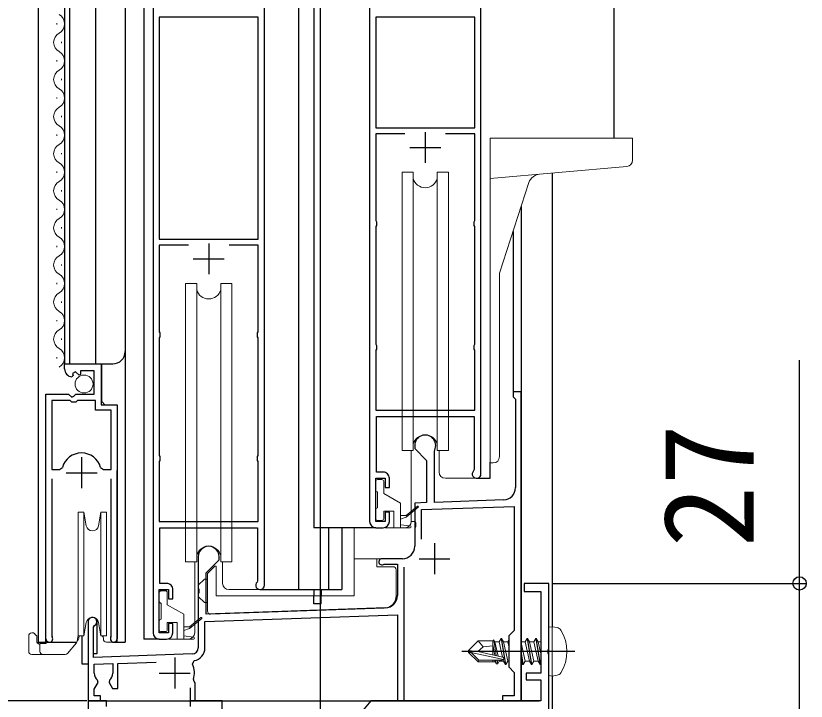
# Model space of a CAD drawing. Units: millimetres, scale not verified. Extents: x -875 to 875, y -1304 to 1297.
# Drawn here: x -648.7 to -520.9, y 311.2 to 422.1 of the extents above; entities that cross this region are included whole.
import ezdxf
from ezdxf.enums import TextEntityAlignment as Align

# ---------------------------------------------------------------- set-up
doc = ezdxf.new("R2010")
doc.units = ezdxf.units.MM
doc.header["$LTSCALE"] = 8
for name, color, linetype in [('0-3_YKK_11', 7, 'Continuous'), ('0-4_YKK_12', 2, 'Continuous'), ('0-7_YKK_D', 6, 'Continuous')]:
    doc.layers.add(name, color=color, linetype=linetype)
doc.layers.add('0-5_YKK_13', color=4, linetype='Continuous', lineweight=18)
doc.styles.add('ＭＳ ゴシック', font='')
doc.styles.get('ＭＳ ゴシック').set_extended_font_data('MS Gothic')

msp = doc.modelspace()

# ---------------------------------------------------------------- linework, layer by layer
at = {"layer": '0-3_YKK_11'}
for p, q in [((-626.502, 430.5), (-626.502, 322.3)), ((-608.502, 330), (-608.502, 430.5)), ((-591.502, 430.5), (-591.502, 340.3)), ((-573.502, 348), (-573.502, 430.5)), ((-582.502, 403.3), (-582.502, 398.3)), ((-585.002, 400.8), (-580.002, 400.8)), ((-617.502, 385.3), (-617.502, 380.3)), ((-620.002, 382.8), (-615.002, 382.8)), ((-638.051, 350.699), (-638.051, 345.699)), ((-640.551, 348.199), (-635.551, 348.199)), ((-590.502, 339.3), (-589.302, 339.3)), ((-581.002, 336.8), (-581.002, 331.8)), ((-586.202, 334.3), (-589.502, 334.3)), ((-583.502, 334.3), (-578.502, 334.3)), ((-625.502, 321.3), (-624.302, 321.3)), ((-623.002, 318.3), (-623.002, 313.3)), ((-620.145, 317.242), (-619.854, 317.816)), ((-625.502, 315.8), (-620.502, 315.8))]:
    msp.add_line(p, q, dxfattribs=at)
for points in [[(-625.502, 421.9), (-625.502, 386), (-609.502, 386), (-609.502, 421.9)], [(-590.502, 421.9), (-590.502, 404), (-574.502, 404), (-574.502, 421.9)]]:
    msp.add_lwpolyline(points, close=True, dxfattribs=at)
for points in [[(-585.788, 403), (-590.502, 403), (-590.502, 388.973), (-590.402, 388.8), (-590.402, 388.2), (-590.502, 388.026), (-590.502, 368.973), (-590.402, 368.8), (-590.402, 368.2), (-590.502, 368.026), (-590.502, 358.3), (-574.502, 358.3), (-574.502, 368.026), (-574.602, 368.2), (-574.602, 368.8), (-574.502, 368.973), (-574.502, 388.026), (-574.602, 388.2), (-574.602, 388.8), (-574.502, 388.973), (-574.502, 403), (-579.215, 403)], [(-620.788, 385), (-625.502, 385), (-625.502, 370.973), (-625.402, 370.8), (-625.402, 370.2), (-625.502, 370.027), (-625.502, 350.973), (-625.402, 350.8), (-625.402, 350.2), (-625.502, 350.027), (-625.502, 340.3), (-609.502, 340.3), (-609.502, 350.027), (-609.602, 350.2), (-609.602, 350.8), (-609.502, 350.973), (-609.502, 370.027), (-609.602, 370.2), (-609.602, 370.8), (-609.502, 370.973), (-609.502, 385), (-614.215, 385)], [(-640.801, 364.994), (-640.801, 365.799), (-634.901, 365.799), (-634.901, 359.199), (-632.301, 359.199), (-632.301, 321.349)], [(-643.801, 321.349), (-643.801, 360.899), (-640.169, 360.899), (-639.629, 360.446), (-639.301, 360.599), (-639.001, 360.899), (-636.001, 360.899), (-636.001, 364.699), (-638.201, 364.699), (-638.201, 364.065), (-638.447, 363.963), (-639.024, 364.54), (-639.493, 364.27), (-639.407, 363.951), (-639.619, 363.7)], [(-583.102, 337.473), (-583.102, 342.238), (-568.102, 342.762), (-568.102, 322.7), (-569.002, 321.8), (-569.002, 316.8), (-568.102, 315.9), (-568.102, 312.1), (-570.002, 312.1), (-570.002, 311.3), (-567.002, 311.3), (-567.002, 361.3), (-568.302, 361.3), (-568.302, 360.5), (-568.102, 360.3), (-567.902, 360.1), (-567.902, 345.801)], [(-642.851, 359.899), (-642.851, 348.699), (-641.613, 348.699), (-641.131, 349.064)], [(-634.97, 349.064), (-634.488, 348.699), (-633.251, 348.699), (-633.251, 358.299), (-635.801, 358.299), (-635.801, 359.899), (-638.701, 359.899), (-639.001, 359.599), (-639.601, 359.599), (-639.901, 359.899), (-642.851, 359.899)], [(-589.302, 348.3), (-590.402, 348.3), (-590.402, 357.3), (-574.602, 357.3), (-574.602, 348.714), (-574.692, 348.5)], [(-584.202, 352.6), (-584.202, 352.1), (-582.302, 350.2), (-582.302, 343.366), (-584.202, 343.3), (-584.202, 340.258), (-584.082, 340.075), (-584.082, 339.525), (-584.202, 339.342), (-584.202, 336.3)], [(-569.832, 343.802), (-581.002, 343.412), (-581.002, 351.728), (-580.972, 351.859)], [(-642.851, 347.199), (-642.851, 321.831), (-642.798, 321.661)], [(-633.303, 321.661), (-633.251, 321.831), (-633.251, 347.199)], [(-588.302, 340.3), (-588.302, 341.8), (-589.002, 341.8), (-589.002, 340.3), (-590.502, 340.3), (-590.502, 347.3), (-589.002, 347.3), (-589.002, 345.8), (-588.302, 345.8), (-588.302, 347.3)], [(-624.302, 330.3), (-625.402, 330.3), (-625.402, 339.3), (-609.602, 339.3), (-609.602, 330.714), (-609.692, 330.5)], [(-619.202, 334.6), (-619.202, 329.558), (-619.082, 329.375), (-619.082, 328.825), (-619.202, 328.642), (-619.202, 319.887)], [(-588.932, 326.357), (-617.902, 325.345), (-617.902, 332), (-615.802, 334.1), (-615.802, 334.6)], [(-618.102, 319.887), (-618.102, 324.138), (-587.002, 325.224), (-587.002, 311.3), (-585.902, 311.3), (-585.902, 332.953)], [(-589.26, 333.363), (-589.115, 333.4), (-587.002, 333.4), (-587.002, 328.356)], [(-562.502, 310), (-562.502, 318.842), (-562.622, 319.025), (-562.622, 319.575), (-562.502, 319.758), (-562.502, 330.3), (-566.502, 330.3), (-566.502, 329), (-563.802, 329), (-563.802, 315.8), (-566.202, 315.8), (-566.202, 314.7), (-563.802, 314.7), (-563.802, 311.3)], [(-623.302, 322.3), (-623.302, 323.8), (-624.002, 323.8), (-624.002, 322.3), (-625.502, 322.3), (-625.502, 329.3), (-624.002, 329.3), (-624.002, 327.8), (-623.302, 327.8), (-623.302, 329.3)], [(-637.002, 324.1), (-637.002, 311.3), (-635.002, 311.3), (-635.002, 312.1), (-636.002, 312.1), (-636.002, 313.202), (-635.389, 314.263), (-635.458, 314.644)], [(-620.167, 318.888), (-636.102, 318.331), (-636.102, 323.234), (-635.952, 323.494)], [(-636.002, 315.8), (-636.002, 317.234), (-633.002, 317.339), (-633.002, 315.8)], [(-633.546, 314.644), (-633.615, 314.263), (-633.059, 313.3), (-632.202, 313.3), (-632.202, 317.367), (-626.018, 317.583)], [(-620.502, 313.4), (-620.502, 311.3), (-619.702, 311.3), (-619.702, 314.2), (-619.84, 314.452), (-619.963, 314.799)], [(-634.002, 310.4), (-634.002, 311.3), (-637.002, 311.3), (-637.002, 303.3)], [(-615.302, 308.1), (-615.302, 311.3), (-620.502, 311.3), (-620.502, 310.4)], [(-563.802, 311.3), (-591.317, 311.3), (-594.002, 308.1)]]:
    msp.add_lwpolyline(points, dxfattribs=at)
for centre, radius, start, end in [((-639.501, 364.994), 1.3, 179.99998, 264.7841), ((-582.502, 352.6), 1.7, 334.15808, 179.99998), ((-638.051, 348.199), 3.2, 90.00001, 164.31939), ((-638.051, 348.199), 3.2, 15.6806, 89.99999), ((-589.302, 347.3), 1, 359.99872, 89.99962), ((-574.202, 348), 0.7, 134.42995, 359.99999), ((-569.902, 345.801), 2, 272.00001, 0.00003), ((-590.502, 340.3), 1, 180.00004, 270.00002), ((-589.302, 340.3), 1, 270.00004, 359.99916), ((-617.502, 334.6), 1.7, 359.99999, 180.00001), ((-586.202, 336.3), 2, 270.00001, 359.99999), ((-589.502, 333.8), 0.5, 89.99998, 298.95499), ((-624.302, 329.3), 1, 359.99866, 89.99956), ((-609.202, 330), 0.7, 134.42995, 359.99999), ((-589.002, 328.356), 2, 271.99998, 360), ((-636.302, 324.1), 0.7, 300, 179.99999), ((-625.502, 322.3), 1, 180.00001, 269.99999), ((-624.302, 322.3), 1, 269.99998, 359.9991), ((-643.251, 321.349), 0.55, 180, 34.56043), ((-632.851, 321.349), 0.55, 145.43932, 359.99998), ((-620.202, 319.887), 1, 271.99998, 360), ((-620.202, 319.887), 2.1, 279.53204, 0.00001), ((-623.002, 315.8), 3.2, 341.76572, 26.77568), ((-634.502, 315.8), 1.5, 180.00002, 230.40593), ((-634.502, 315.8), 1.5, 309.59409, 360)]:
    msp.add_arc(centre, radius, start, end, dxfattribs=at)
at = {"layer": '0-4_YKK_12'}
for p, q in [((-645.001, 320.543), (-645.001, 517.868)), ((-640.801, 517.868), (-640.801, 365.799)), ((-640.001, 517.868), (-640.001, 365.799)), ((-635.801, 517.868), (-635.801, 365.799)), ((-631.001, 517.868), (-631.001, 320.799)), ((-628.002, 517.868), (-628.002, 321.3)), ((-603.002, 517.868), (-603.002, 329.3)), ((-600.502, 517.868), (-600.501, 339.3)), ((-599.502, 517.868), (-599.502, 156.3)), ((-552.002, 517.868), (-552.002, 402.3)), ((-562.002, 396.674), (-562.002, 323.3)), ((-567.002, 391.235), (-567.002, 311.3)), ((-568.302, 387.234), (-568.302, 361.3)), ((-640.8, 365.799), (-633, 365.799)), ((-634.8, 359.699), (-634.8, 365.799)), ((-567.002, 361.3), (-568.302, 361.3)), ((-634.3, 359.199), (-634.8, 359.699)), ((-643.8, 320.797), (-643.8, 350.399)), ((-572.002, 347.3), (-572.002, 349.934)), ((-632.3, 320.797), (-632.3, 348.58)), ((-574.202, 347.3), (-572.002, 347.3)), ((-590.502, 339.3), (-600.501, 339.3)), ((-598.113, 339.3), (-598.112, 329.3)), ((-596.002, 339.3), (-596.002, 329.3)), ((-609.202, 329.3), (-596.002, 329.3)), ((-600.502, 329.3), (-600.502, 328.3)), ((-599.302, 329.3), (-599.302, 328.3)), ((-600.502, 327), (-600.502, 328.3)), ((-599.302, 327), (-599.302, 328.3)), ((-599.302, 327), (-600.502, 327)), ((-635.602, 324.517), (-635.602, 318.9)), ((-645, 320.797), (-638.799, 320.797)), ((-638.002, 321.801), (-638.002, 317.3)), ((-632.85, 320.799), (-631, 320.799)), ((-625.502, 321.3), (-628.002, 321.3)), ((-635.602, 318.9), (-636.102, 318.9)), ((-558.302, 319.3), (-576.612, 319.3)), ((-638.002, 317.3), (-637.002, 317.3)), ((-562.002, 315.3), (-562.002, 303.3)), ((-637.002, 311.585), (-637.002, 303.3)), ((-637.002, 311.3), (-567.002, 311.3)), ((-567.002, 311.3), (-564.098, 311.3))]:
    msp.add_line(p, q, dxfattribs=at)
msp.add_arc((-633, 367.799), 2, 270, 0, dxfattribs=at)
at = {"layer": '0-5_YKK_13'}
for p, q in [((-642.061, 420.699), (-642.061, 420.899)), ((-641.301, 417.699), (-641.301, 417.899)), ((-642.061, 414.699), (-642.061, 414.899)), ((-641.301, 411.699), (-641.301, 411.899)), ((-642.061, 408.699), (-642.061, 408.899)), ((-641.301, 405.699), (-641.301, 405.899)), ((-642.061, 402.699), (-642.061, 402.899)), ((-572.002, 402.3), (-572.002, 349.8)), ((-572.002, 402.3), (-549.002, 402.3)), ((-549.002, 398.728), (-549.002, 402.3)), ((-641.301, 399.699), (-641.301, 399.899)), ((-549.914, 397.732), (-572.002, 395.8)), ((-642.061, 396.699), (-642.061, 396.899)), ((-584.438, 396.8), (-586.252, 396.8)), ((-584.438, 396.8), (-584.438, 351.8)), ((-580.565, 396.8), (-580.565, 351.8)), ((-570.502, 380.465), (-565.739, 395.124)), ((-641.301, 393.699), (-641.301, 393.899)), ((-642.061, 390.699), (-642.061, 390.899)), ((-641.301, 387.699), (-641.301, 387.899)), ((-642.061, 384.699), (-642.061, 384.899)), ((-641.301, 381.699), (-641.301, 381.899)), ((-570.502, 380.465), (-570.502, 350.8)), ((-642.061, 378.699), (-642.061, 378.899)), ((-619.438, 378.8), (-621.252, 378.8)), ((-619.438, 378.8), (-619.438, 333.8)), ((-615.565, 378.8), (-615.565, 333.8)), ((-641.301, 375.699), (-641.301, 375.899)), ((-642.061, 372.699), (-642.061, 372.899)), ((-641.301, 369.699), (-641.301, 369.899)), ((-642.061, 366.699), (-642.061, 366.899)), ((-584.752, 351.8), (-584.752, 340.3)), ((-580.565, 351.8), (-578.752, 351.8)), ((-580.252, 351.8), (-580.252, 348.3)), ((-572.002, 349.8), (-571.502, 349.8)), ((-590.502, 345.4), (-590.502, 346.8)), ((-590.202, 347.1), (-589.502, 347.1)), ((-589.202, 344.858), (-589.202, 346.8)), ((-579.252, 347.3), (-574.202, 347.3)), ((-590.202, 345.1), (-590.202, 342.5)), ((-586.502, 343.3), (-589.202, 344.858)), ((-586.502, 339.3), (-586.502, 343.3)), ((-583.767, 342.776), (-585.602, 341.3)), ((-583.636, 342.624), (-585.602, 341)), ((-638.6, 341.801), (-637.668, 341.801)), ((-638.6, 341.801), (-638.6, 331.801)), ((-637.668, 341.801), (-637.285, 339.627)), ((-637.668, 341.801), (-637.668, 331.801)), ((-635.315, 339.627), (-634.932, 341.801)), ((-634.932, 341.801), (-634, 341.801)), ((-634.932, 341.801), (-634.932, 331.801)), ((-634, 341.801), (-634, 331.801)), ((-590.502, 340.8), (-590.502, 342.2)), ((-589.202, 340.8), (-589.202, 342)), ((-589.202, 342), (-587.602, 342)), ((-587.602, 339.3), (-587.602, 342)), ((-586.502, 341.3), (-585.602, 341.3)), ((-585.355, 341.127), (-585.502, 341.3)), ((-589.502, 340.5), (-590.202, 340.5)), ((-586.502, 340.7), (-585.602, 341)), ((-584.202, 340.3), (-584.752, 340.3)), ((-584.202, 336.3), (-584.202, 340.3)), ((-594.002, 328.3), (-594.002, 339.3)), ((-589.002, 339.3), (-585.752, 339.3)), ((-584.952, 339.3), (-587.602, 339.3)), ((-586.502, 339.8), (-584.936, 339.599)), ((-619.752, 322.301), (-619.752, 333.801)), ((-615.565, 333.8), (-613.752, 333.8)), ((-615.252, 330.301), (-615.252, 333.801)), ((-594.002, 334.3), (-586.202, 334.3)), ((-590.302, 334.3), (-590.302, 333)), ((-617.702, 331.9), (-616.502, 333.1)), ((-590.302, 333), (-587.702, 333)), ((-587.202, 332.5), (-587.202, 328.297)), ((-638.6, 331.801), (-638.6, 321.801)), ((-637.668, 331.801), (-637.668, 321.801)), ((-634.932, 331.801), (-634.932, 321.801)), ((-634, 331.801), (-634, 321.801)), ((-617.702, 331), (-618.202, 331)), ((-617.702, 325.818), (-617.702, 331.9)), ((-625.502, 327.4), (-625.502, 328.8)), ((-625.202, 329.1), (-624.502, 329.1)), ((-624.202, 326.859), (-624.202, 328.8)), ((-609.202, 329.301), (-614.252, 329.301)), ((-625.202, 327.1), (-625.202, 324.5)), ((-618.202, 327.2), (-617.702, 327.2)), ((-616.302, 328.3), (-594.002, 328.3)), ((-621.502, 325.3), (-624.202, 326.859)), ((-589.132, 326.298), (-617.184, 325.318)), ((-621.502, 321.3), (-621.502, 325.3)), ((-618.767, 324.776), (-620.602, 323.3)), ((-618.636, 324.625), (-620.602, 323)), ((-637.285, 323.974), (-637.668, 321.801)), ((-634.932, 321.801), (-635.315, 323.974)), ((-625.502, 322.8), (-625.502, 324.2)), ((-624.202, 322.8), (-624.202, 324)), ((-624.202, 324), (-622.602, 324)), ((-622.602, 321.3), (-622.602, 324)), ((-621.502, 323.3), (-620.602, 323.3)), ((-620.355, 323.128), (-620.502, 323.3)), ((-562.002, 323.3), (-562.502, 323.212)), ((-562.002, 323.3), (-561.199, 323.159)), ((-562.002, 315.3), (-562.002, 323.3)), ((-645.8, 322.301), (-646.1, 322.301)), ((-624.502, 322.5), (-625.202, 322.5)), ((-621.502, 322.7), (-620.602, 323)), ((-562.502, 315.388), (-562.502, 323.212)), ((-646.6, 321.801), (-646.6, 321.001)), ((-646.6, 320.294), (-646.6, 321.001)), ((-645.3, 321.801), (-645.3, 321.001)), ((-643.75, 320.798), (-643.75, 320.601)), ((-640.325, 318.979), (-638.882, 320.698)), ((-638.6, 321.913), (-638.773, 320.933)), ((-638.606, 321.198), (-638.758, 321.017)), ((-637.668, 321.801), (-638.6, 321.801)), ((-638.432, 321.801), (-638.497, 321.433)), ((-637.668, 321.801), (-638.432, 321.801)), ((-634, 321.801), (-634.932, 321.801)), ((-634.745, 321.801), (-634.745, 321.8)), ((-634.745, 321.8), (-634.539, 321.608)), ((-634.527, 321.283), (-634.545, 321.801)), ((-632.85, 320.801), (-634.028, 320.801)), ((-624.002, 321.301), (-620.752, 321.301)), ((-619.952, 321.3), (-622.602, 321.3)), ((-621.502, 321.8), (-619.936, 321.599)), ((-575.502, 319.45), (-573.952, 321)), ((-571.531, 321), (-573.952, 321)), ((-573.151, 320.045), (-573.952, 321)), ((-571.602, 318.756), (-571.602, 321)), ((-571.531, 321), (-571.436, 321.2)), ((-571.436, 321.2), (-571.234, 320.85)), ((-571.012, 318.622), (-571.436, 321.2)), ((-570.569, 320.85), (-571.234, 320.85)), ((-570.716, 318.554), (-571.234, 320.85)), ((-570.252, 321.4), (-570.569, 320.85)), ((-570.015, 318.395), (-570.569, 320.85)), ((-569.552, 317.2), (-570.252, 321.4)), ((-570.152, 321.4), (-570.252, 321.4)), ((-570.152, 321.4), (-569.452, 317.2)), ((-570.152, 321.4), (-569.834, 320.85)), ((-569.134, 317.75), (-569.834, 320.85)), ((-569.169, 320.85), (-569.834, 320.85)), ((-569.002, 321.14), (-569.169, 320.85)), ((-569.002, 320.108), (-569.169, 320.85)), ((-566.369, 320.85), (-567.002, 320.85)), ((-566.334, 317.75), (-567.002, 320.706)), ((-566.052, 321.4), (-566.369, 320.85)), ((-565.352, 317.2), (-566.052, 321.4)), ((-565.952, 321.4), (-566.052, 321.4)), ((-565.952, 321.4), (-565.252, 317.2)), ((-565.952, 321.4), (-565.634, 320.85)), ((-564.934, 317.75), (-565.634, 320.85)), ((-564.969, 320.85), (-565.634, 320.85)), ((-564.652, 321.4), (-564.969, 320.85)), ((-564.269, 317.75), (-564.969, 320.85)), ((-563.952, 317.2), (-564.652, 321.4)), ((-564.552, 321.4), (-564.652, 321.4)), ((-564.552, 321.4), (-564.234, 320.85)), ((-564.552, 321.4), (-563.852, 317.2)), ((-563.802, 318.935), (-564.234, 320.85)), ((-563.802, 320.85), (-564.234, 320.85)), ((-646.6, 320.294), (-646.6, 319.301)), ((-644.8, 320.501), (-644.893, 320.501)), ((-643.75, 320.601), (-644.8, 320.601)), ((-644.8, 320.601), (-644.8, 319.301)), ((-575.502, 319.45), (-575.502, 319.15)), ((-573.996, 319.3), (-575.502, 319.45)), ((-571.278, 318.682), (-571.602, 320.348)), ((-646.1, 318.801), (-644.3, 318.801)), ((-644.3, 318.801), (-640.708, 318.801)), ((-573.996, 319.3), (-575.502, 319.3)), ((-575.078, 319.15), (-575.502, 319.15)), ((-575.502, 319.15), (-573.952, 317.6)), ((-573.828, 317.9), (-575.078, 319.15)), ((-569.879, 317.968), (-575.078, 319.15)), ((-567.002, 319.3), (-566.652, 317.2)), ((-566.752, 317.2), (-567.002, 318.7)), ((-573.952, 317.6), (-573.828, 317.9)), ((-571.183, 317.6), (-573.952, 317.6)), ((-570.05, 317.9), (-573.828, 317.9)), ((-571.602, 317.6), (-571.602, 317.9)), ((-571.01, 317.3), (-571.126, 317.9)), ((-570.794, 317.3), (-571.01, 317.3)), ((-570.794, 317.3), (-570.893, 317.9)), ((-570.794, 317.3), (-570.534, 317.75)), ((-570.534, 317.75), (-570.569, 317.903)), ((-569.869, 317.75), (-570.534, 317.75)), ((-569.452, 317.2), (-569.552, 317.2)), ((-569.452, 317.2), (-569.134, 317.75)), ((-569.002, 317.75), (-569.134, 317.75)), ((-566.752, 317.2), (-567.002, 317.633)), ((-566.652, 317.2), (-566.752, 317.2)), ((-566.652, 317.2), (-566.334, 317.75)), ((-565.669, 317.75), (-566.334, 317.75)), ((-565.252, 317.2), (-565.352, 317.2)), ((-565.252, 317.2), (-564.934, 317.75)), ((-564.269, 317.75), (-564.934, 317.75)), ((-563.952, 317.2), (-564.269, 317.75)), ((-563.852, 317.2), (-563.952, 317.2)), ((-563.852, 317.2), (-563.802, 317.287)), ((-562.002, 315.3), (-562.502, 315.388)), ((-562.002, 315.3), (-561.199, 315.441)), ((-599.502, 312.2), (-599.502, 247.1))]:
    msp.add_line(p, q, dxfattribs=at)
for points in [[(-586.252, 396.8), (-586.252, 351.8), (-584.438, 351.8)], [(-578.752, 351.8), (-578.752, 396.8), (-580.565, 396.8)], [(-621.252, 378.8), (-621.252, 333.8), (-619.438, 333.8)], [(-613.752, 333.8), (-613.752, 378.8), (-615.565, 378.8)], [(-616.502, 333.1), (-616.302, 333.1), (-616.302, 328.3)], [(-618.202, 327.2), (-619.202, 328.2), (-619.202, 330), (-618.202, 331)], [(-645.3, 321.801), (-645.356, 321.856), (-645.387, 321.887), (-645.471, 321.972), (-645.55, 322.051), (-645.578, 322.078), (-645.622, 322.122), (-645.683, 322.184), (-645.77, 322.27), (-645.793, 322.293)], [(-565.352, 317.2), (-565.669, 317.75), (-566.369, 320.85)], [(-569.995, 318.39), (-573.996, 319.3), (-573.151, 320.045), (-571.602, 320.2)], [(-571.01, 317.3), (-571.269, 317.75), (-571.303, 317.9)], [(-569.552, 317.2), (-569.869, 317.75), (-569.913, 317.942)]]:
    msp.add_lwpolyline(points, dxfattribs=at)
msp.add_circle((-637.65, 362.549), 1.45, dxfattribs=at)
for centre, radius, start, end in [((-642.52, 420.799), 1.718, 299.1992, 60.80046), ((-640.843, 417.799), 1.718, 119.19047, 240.8092), ((-642.52, 414.799), 1.718, 299.1992, 60.80046), ((-640.843, 411.799), 1.718, 119.19047, 240.8092), ((-642.52, 408.799), 1.718, 299.1992, 60.80046), ((-640.843, 405.799), 1.718, 119.19047, 240.8092), ((-642.52, 402.799), 1.718, 299.1992, 60.80046), ((-640.843, 399.799), 1.718, 119.19047, 240.8092), ((-550.002, 398.728), 1, 275, 0), ((-642.52, 396.799), 1.718, 299.1992, 60.80046), ((-563.836, 394.506), 2, 95, 162), ((-640.843, 393.799), 1.718, 119.19047, 240.8092), ((-582.502, 396.3), 2, 194.47751, 345.52249), ((-642.52, 390.799), 1.718, 299.1992, 60.80046), ((-640.843, 387.799), 1.718, 119.19047, 240.8092), ((-642.52, 384.799), 1.718, 299.1992, 60.80046), ((-640.843, 381.799), 1.718, 119.19047, 240.8092), ((-642.52, 378.799), 1.718, 299.1992, 60.80046), ((-640.843, 375.799), 1.718, 119.19047, 240.8092), ((-617.502, 378.3), 2, 194.47751, 345.52249), ((-642.52, 372.799), 1.718, 299.1992, 60.80046), ((-640.843, 369.799), 1.718, 119.19047, 240.8092), ((-642.52, 366.799), 1.718, 299.1992, 60.80046), ((-582.502, 352.3), 2, 14.47751, 165.52249), ((-571.502, 350.8), 1, 270, 0), ((-579.252, 348.3), 1, 180, 270), ((-590.202, 346.8), 0.3, 90, 180), ((-589.502, 346.8), 0.3, 0, 90), ((-590.202, 345.4), 0.3, 180, 270), ((-590.202, 342.2), 0.3, 90, 180), ((-583.702, 342.7), 0.1, 311.05449, 130.39464), ((-590.202, 340.8), 0.3, 180, 270), ((-589.502, 340.8), 0.3, 270, 0), ((-585.752, 340.3), 1, 270, 0), ((-636.3, 339.801), 1, 190, 350), ((-584.952, 339.45), 0.15, 268.97416, 83.26973), ((-617.502, 334.3), 2, 14.47751, 165.52249), ((-586.202, 336.3), 2, 270, 0), ((-587.702, 332.5), 0.5, 0, 90), ((-614.252, 330.301), 1, 180.00002, 270), ((-625.202, 328.8), 0.3, 90, 180), ((-624.502, 328.8), 0.3, 0, 90), ((-625.202, 327.4), 0.3, 180, 270), ((-589.202, 328.297), 2, 272, 0), ((-617.202, 325.818), 0.5, 180, 272), ((-636.3, 323.801), 1, 10, 170), ((-625.202, 324.2), 0.3, 90, 180), ((-618.702, 324.7), 0.1, 311.05449, 130.39464), ((-646.1, 321.801), 0.5, 90, 180.00003), ((-625.202, 322.8), 0.3, 180, 270), ((-624.502, 322.8), 0.3, 270, 0), ((-620.752, 322.301), 1, 270, 0), ((-561.356, 322.272), 0.9, 32.05588, 80), ((-566.102, 319.3), 6.5, 327.94412, 32.05588), ((-644.8, 321.001), 0.5, 180.00005, 270), ((-639.266, 321.019), 0.5, 320.00048, 349.99964), ((-638.989, 321.519), 0.5, 320.00012, 349.99984), ((-634.028, 321.301), 0.5, 182, 270), ((-619.952, 321.45), 0.15, 268.97416, 83.26973), ((-646.1, 319.301), 0.5, 180.00005, 270), ((-644.3, 319.301), 0.5, 180.00015, 270), ((-640.708, 319.301), 0.5, 270, 319.99999), ((-570.05, 318.148), 0.248, 270, 77.19096), ((-561.356, 316.328), 0.9, 280, 327.94412)]:
    msp.add_arc(centre, radius, start, end, dxfattribs=at)
at = {"layer": '0-7_YKK_D'}
for p, q in [((-561.802, 330.3), (-521.002, 330.3)), ((-637.202, 311.3), (-708.002, 311.3))]:
    msp.add_line(p, q, dxfattribs=at)
msp.add_lwpolyline([(-522.002, 303.3), (-522.002, 330.3), (-522.002, 366.395)], dxfattribs=at)
msp.add_circle((-522.002, 330.3), 1.075, dxfattribs=at)

# ---------------------------------------------------------------- texts
at = {"layer": '0-7_YKK_D', "style": 'ＭＳ ゴシック'}
msp.add_text('27', height=14.66, rotation=90, dxfattribs=at).set_placement((-525.002, 336.123), align=Align.BOTTOM_LEFT)

doc.saveas('drawing.dxf')
